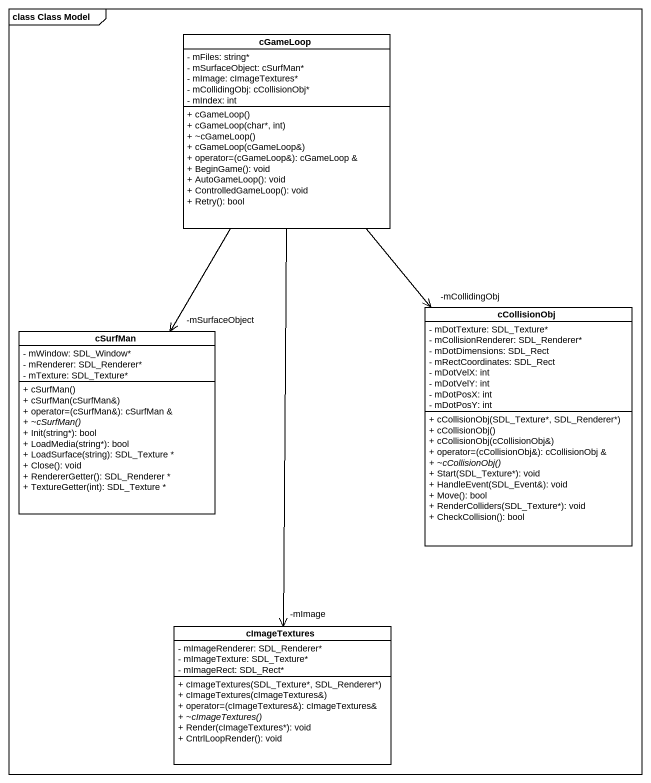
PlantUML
@startuml
mainframe class Class Model
hide circle
hide empty members
skinparam classAttributeIconSize 0
class cGameLoop {
  - mFiles: string*
  - mSurfaceObject: cSurfMan*
  - mImage: cImageTextures*
  - mCollidingObj: cCollisionObj*
  - mIndex: int
  + cGameLoop()
  + cGameLoop(char*, int)
  + ~cGameLoop()
  + cGameLoop(cGameLoop&)
  + operator=(cGameLoop&): cGameLoop &
  + BeginGame(): void
  + AutoGameLoop(): void
  + ControlledGameLoop(): void
  + Retry(): bool
}
class cCollisionObj {
  - mDotTexture: SDL_Texture*
  - mCollisionRenderer: SDL_Renderer*
  - mDotDimensions: SDL_Rect
  - mRectCoordinates: SDL_Rect
  - mDotVelX: int
  - mDotVelY: int
  - mDotPosX: int
  - mDotPosY: int
  + cCollisionObj(SDL_Texture*, SDL_Renderer*)
  + cCollisionObj()
  + cCollisionObj(cCollisionObj&)
  + operator=(cCollisionObj&): cCollisionObj &
  {abstract} + ~cCollisionObj()
  + Start(SDL_Texture*): void
  + HandleEvent(SDL_Event&): void
  + Move(): bool
  + RenderColliders(SDL_Texture*): void
  + CheckCollision(): bool
}
class cSurfMan {
  - mWindow: SDL_Window*
  - mRenderer: SDL_Renderer*
  - mTexture: SDL_Texture*
  + cSurfMan()
  + cSurfMan(cSurfMan&)
  + operator=(cSurfMan&): cSurfMan &
  {abstract} + ~cSurfMan()
  + Init(string*): bool
  + LoadMedia(string*): bool
  + LoadSurface(string): SDL_Texture *
  + Close(): void
  + RendererGetter(): SDL_Renderer *
  + TextureGetter(int): SDL_Texture *
}
class cImageTextures {
  - mImageRenderer: SDL_Renderer*
  - mImageTexture: SDL_Texture*
  - mImageRect: SDL_Rect*
  + cImageTextures(SDL_Texture*, SDL_Renderer*)
  + cImageTextures(cImageTextures&)
  + operator=(cImageTextures&): cImageTextures&
  {abstract} + ~cImageTextures()
  + Render(cImageTextures*): void
  + CntrlLoopRender(): void
}
cGameLoop --> "-mCollidingObj" cCollisionObj
cGameLoop --> "-mSurfaceObject" cSurfMan
cGameLoop --> "-mImage" cImageTextures
@enduml
